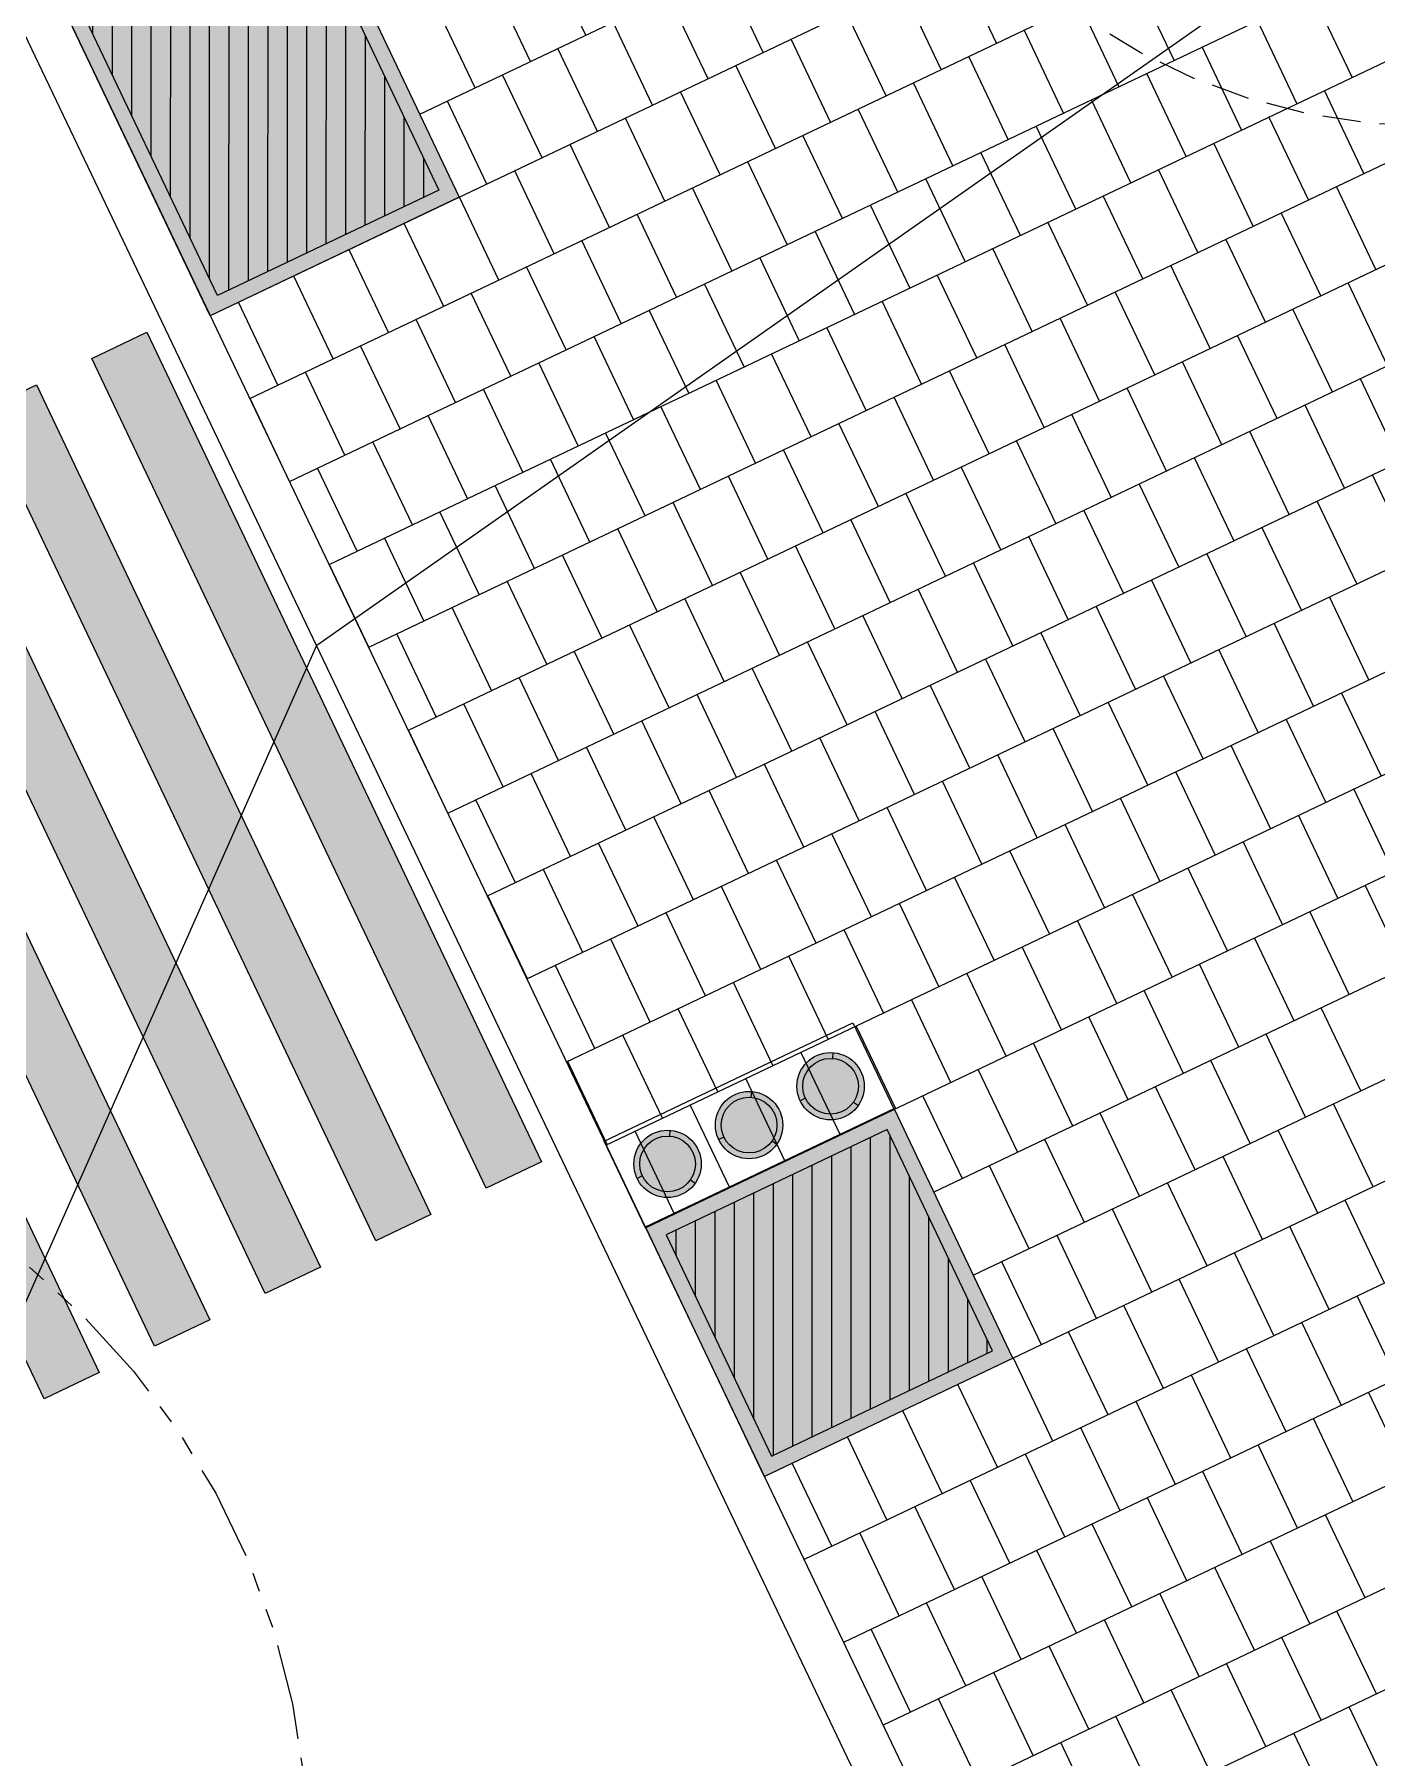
# Model space of a CAD drawing. Header units: metres. Extents: x 678805 to 1359287, y 2747329 to 5497370.
# Drawn here: x 679661.39 to 679670.16, y 2748526.67 to 2748537.93 of the extents above; entities that cross this region are included whole.
import ezdxf
from ezdxf.enums import TextEntityAlignment as Align

# ---------------------------------------------------------------- set-up
doc = ezdxf.new("R2010")
doc.units = ezdxf.units.M
for name, pattern in [('XREF_MON_EIT SUPPORT$0$HIDDEN', [0.375, 0.25, -0.125]), ('XREF_MON_EIT SUPPORT$0$LIM ACERAS$0$PHANTOM2', [1.25, 0.625, -0.125, 0.125, -0.125, 0.125, -0.125]), ('XREF_MON_SFT_TREES$0$HIDDEN', [0.375, 0.25, -0.125])]:
    doc.linetypes.add(name, pattern=pattern)
for name, color, linetype in [('00_XREF_MON_HSC_PAVEMENT', 7, 'Continuous'), ('00_XREF_TWQ_BUILDINGS', 7, 'Continuous'), ('00_XREF_TWQ_SFT_TREES', 7, 'Continuous'), ('00_XREF_TWQ_URBAN CONTEXT', 7, 'Continuous'), ('XREF_MON_EIT SUPPORT$0$02-L-Painted line', 254, 'Continuous'), ('XREF_MON_EIT SUPPORT$0$02-L-PINTURA', 253, 'Continuous'), ('XREF_MON_EIT SUPPORT$0$SL_TREE_CANOPY_', 254, 'XREF_MON_EIT SUPPORT$0$HIDDEN'), ('XREF_MON_EIT SUPPORT$0$SL_TREE_TRUNK_', 254, 'Continuous'), ('XREF_MON_EIT SUPPORT$0$SL_Trees_out_of_scope_', 254, 'Continuous'), ('XREF_MON_HSC_FURNITURE$0$02-L-litter bin', 8, 'Continuous'), ('XREF_MON_HSC_PAVEMENT$0$03-TR-Tree Pit_Green', 74, 'Continuous'), ('XREF_MON_SFT_TREES$0$SL_TREE_CANOPY', 251, 'XREF_MON_SFT_TREES$0$HIDDEN'), ('XREF_MON_SFT_TREES$0$SL_TREE_TRUNK', 251, 'Continuous'), ('XREF_MON_URBAN CONTEXT$0$XREF_MON_EIT SUPPORT', 7, 'Continuous')]:
    doc.layers.add(name, color=color, linetype=linetype)
for name, color, linetype, true_color in [('02-L-Waterfeatures 01', 7, 'Continuous', 0x4da6ff), ('XREF_MON_HSC_PAVEMENT$0$03-TR-Tree Pit_White', 7, 'Continuous', 0xfcfcfc), ('XREF_MON_SFT_TREES$0$SL_TREE_ACACIA_NILOTICA', 7, 'Continuous', 0x264d00)]:
    doc.layers.add(name, color=color, linetype=linetype, true_color=true_color)
for name, color, linetype, lineweight in [('XREF_MON_GENERAL_LAYOUT$0$02-L-Level Curves 0.25-0.75m', 33, 'Continuous', 5), ('XREF_MON_GENERAL_LAYOUT$0$02-L-Material Change', 251, 'Continuous', 5), ('XREF_MON_GENERAL_LAYOUT$0$04-BK-Tree Pit', 6, 'Continuous', 5), ('XREF_MON_HSC_PAVEMENT$0$04-BK-Tree Pit', 6, 'Continuous', 5)]:
    doc.layers.add(name, color=color, linetype=linetype, lineweight=lineweight)
doc.layers.add('XREF_MON_HSC_FURNITURE$0$00-AUX', color=2, linetype='Continuous', plot=False)
doc.layers.add('XREF_MON_HSC_PAVEMENT$0$02-L-Joints-Paviment_07_Precast Concrete Blocks 60X40', color=7, linetype='Continuous', lineweight=5, true_color=0x999999)
doc.layers.add('XREF_MON_HSC_PAVEMENT$0$03-TR-Pavement_07_Precast Concrete Blocks 60X40', color=7, linetype='Continuous', lineweight=5, true_color=0x999999)
doc.layers.get('XREF_MON_SFT_TREES$0$SL_TREE_ACACIA_NILOTICA').off()
doc.styles.add('XREF_MON_GENERAL_LAYOUT$0$Standard', font='arial.ttf')

# ---------------------------------------------------------------- blocks, each defined once
blk = doc.blocks.new('*U44')
h = blk.add_hatch(color=256)
h.dxf.hatch_style = 1
h.paths.add_polyline_path([(7.523, 14.549), (7.523, 14.949), (13.523, 14.949), (13.523, 14.549)])
h = blk.add_hatch(color=256)
h.dxf.hatch_style = 1
h.paths.add_polyline_path([(7.523, 13.749), (7.523, 14.149), (13.523, 14.149), (13.523, 13.749)])
h = blk.add_hatch(color=256)
h.dxf.hatch_style = 1
h.paths.add_polyline_path([(7.523, 12.949), (7.523, 13.349), (13.523, 13.349), (13.523, 12.949)])
h = blk.add_hatch(color=256)
h.dxf.hatch_style = 1
h.paths.add_polyline_path([(7.523, 12.149), (7.523, 12.549), (13.523, 12.549), (13.523, 12.149)])
h = blk.add_hatch(color=256)
h.dxf.hatch_style = 1
h.paths.add_polyline_path([(7.523, 11.349), (7.523, 11.749), (13.523, 11.749), (13.523, 11.349)])
h = blk.add_hatch(color=256)
h.dxf.hatch_style = 1
h.paths.add_polyline_path([(7.523, 10.549), (7.523, 10.949), (13.523, 10.949), (13.523, 10.549)])
h = blk.add_hatch(color=256)
h.dxf.hatch_style = 1
h.paths.add_polyline_path([(7.523, 9.749), (7.523, 10.149), (13.523, 10.149), (13.523, 9.749)])
h = blk.add_hatch(color=256)
h.dxf.hatch_style = 1
h.paths.add_polyline_path([(7.523, 8.949), (7.523, 9.349), (13.523, 9.349), (13.523, 8.949)])
h = blk.add_hatch(color=256)
h.dxf.hatch_style = 1
h.paths.add_polyline_path([(7.523, 8.149), (7.523, 8.549), (13.523, 8.549), (13.523, 8.149)])
at = {"layer": 'XREF_MON_EIT SUPPORT$0$02-L-PINTURA'}
for points in [[(7.523, 14.549), (7.523, 14.949), (13.523, 14.949), (13.523, 14.549)], [(7.523, 13.749), (7.523, 14.149), (13.523, 14.149), (13.523, 13.749)], [(7.523, 12.949), (7.523, 13.349), (13.523, 13.349), (13.523, 12.949)], [(7.523, 12.149), (7.523, 12.549), (13.523, 12.549), (13.523, 12.149)], [(7.523, 11.349), (7.523, 11.749), (13.523, 11.749), (13.523, 11.349)], [(7.523, 10.549), (7.523, 10.949), (13.523, 10.949), (13.523, 10.549)], [(7.523, 9.749), (7.523, 10.149), (13.523, 10.149), (13.523, 9.749)], [(7.523, 8.949), (7.523, 9.349), (13.523, 9.349), (13.523, 8.949)], [(7.523, 8.149), (7.523, 8.549), (13.523, 8.549), (13.523, 8.149)]]:
    blk.add_lwpolyline(points, close=True, dxfattribs=at)
blk = doc.blocks.new('XREF_MON_EIT SUPPORT$0$trees_outofboundaries')
at = {"layer": 'XREF_MON_EIT SUPPORT$0$SL_TREE_TRUNK_'}
h = blk.add_hatch(color=256, dxfattribs=at)
h.dxf.hatch_style = 1
edge = h.paths.add_edge_path()
edge.add_arc((0, 0), 0.25, 0, 360)
at = {"layer": 'XREF_MON_EIT SUPPORT$0$SL_TREE_CANOPY_', "linetype": 'XREF_MON_EIT SUPPORT$0$LIM ACERAS$0$PHANTOM2'}
blk.add_circle((0, 0), 5, dxfattribs=at)
at = {"layer": 'XREF_MON_EIT SUPPORT$0$SL_TREE_TRUNK_'}
blk.add_circle((0, 0), 0.25, dxfattribs=at)
blk = doc.blocks.new('XREF_MON_EIT SUPPORT')
at = {"layer": 'XREF_MON_EIT SUPPORT$0$02-L-Painted line', "rotation": 295.4458425023207}
blk.add_blockref('*U44', (679645.395, 2748536.352), dxfattribs=at)
at = {"layer": 'XREF_MON_EIT SUPPORT$0$SL_Trees_out_of_scope_'}
blk.add_blockref('XREF_MON_EIT SUPPORT$0$trees_outofboundaries', (679658.179, 2748526.017), dxfattribs=at)
blk = doc.blocks.new('XREF_MON_URBAN CONTEXT')
at = {"layer": 'XREF_MON_URBAN CONTEXT$0$XREF_MON_EIT SUPPORT'}
blk.add_blockref('XREF_MON_EIT SUPPORT', (0, 0), dxfattribs=at)
blk = doc.blocks.new('XREF_MON_SFT_TREES$0$Acacia_nilotica')
h = blk.add_hatch()
h.set_pattern_fill('ANSI31', color=256, scale=0.1)
edge = h.paths.add_edge_path()
edge.add_arc((0, 0), 4, 0, 360)
at = {"layer": 'XREF_MON_SFT_TREES$0$SL_TREE_TRUNK'}
h = blk.add_hatch(color=256, dxfattribs=at)
h.dxf.hatch_style = 1
edge = h.paths.add_edge_path()
edge.add_arc((0, 0), 0.25, 0, 360)
at = {"layer": 'XREF_MON_SFT_TREES$0$SL_TREE_CANOPY', "linetype": 'XREF_MON_SFT_TREES$0$HIDDEN'}
blk.add_circle((0, 0), 4, dxfattribs=at)
at = {"layer": 'XREF_MON_SFT_TREES$0$SL_TREE_TRUNK'}
blk.add_circle((0, 0), 0.25, dxfattribs=at)
blk = doc.blocks.new('XREF_MON_SFT_TREES')
at = {"layer": 'XREF_MON_SFT_TREES$0$SL_TREE_ACACIA_NILOTICA', "rotation": 25.44812939262281}
blk.add_blockref('XREF_MON_SFT_TREES$0$Acacia_nilotica', (679670.523, 2748541.325), dxfattribs=at)
blk = doc.blocks.new('XREF_MON_HSC_PAVEMENT$0$ALCORQUE RECTANGULAR')
at = {"layer": 'XREF_MON_HSC_PAVEMENT$0$03-TR-Tree Pit_Green', "ltscale": 0.3}
h = blk.add_hatch(dxfattribs=at)
h.set_pattern_fill('ANSI31', color=256, scale=0.04, angle=-45)
h.set_pattern_definition([(360, (-2068898.16958, 3428624.0145), (3e-17, 0.127), [])])
h.paths.add_polyline_path([(679903.391, 2748647.421), (679902.702, 2748648.869), (679904.689, 2748649.814), (679905.377, 2748648.367)])
at = {"layer": 'XREF_MON_HSC_PAVEMENT$0$03-TR-Tree Pit_White'}
h = blk.add_hatch(color=256, dxfattribs=at)
h.dxf.hatch_style = 1
h.paths.add_polyline_path([(679903.344, 2748647.288), (679902.569, 2748648.916), (679904.736, 2748649.947), (679905.511, 2748648.319)])
blk = doc.blocks.new('XREF_MON_HSC_PAVEMENT$0$Escocell Quadrat')
at = {"layer": 'XREF_MON_HSC_PAVEMENT$0$03-TR-Tree Pit_Green'}
h = blk.add_hatch(dxfattribs=at)
h.set_pattern_fill('ANSI31', color=256, scale=0.04, angle=19.5514)
h.set_pattern_definition([(64.551379247, (-1794786.01457, -2189831.7944), (-0.114677314033, 0.0545720958565), [])])
h.paths.add_polyline_path([(-1.159, 0.359), (-2.759, 0.359), (-2.759, -1.241), (-1.159, -1.241)])
at = {"layer": 'XREF_MON_HSC_PAVEMENT$0$03-TR-Tree Pit_White'}
h = blk.add_hatch(color=256, dxfattribs=at)
h.dxf.hatch_style = 1
h.paths.add_polyline_path([(-2.859, 0.459), (-1.059, 0.459), (-1.059, -1.341), (-2.859, -1.341)])
at = {"ltscale": 0.3}
blk.add_lwpolyline([(-2.759, -1.241), (-1.159, -1.241), (-1.159, 0.359), (-2.759, 0.359)], close=True, dxfattribs=at)
blk = doc.blocks.new('XREF_MON_HSC_PAVEMENT')
at = {"layer": 'XREF_MON_HSC_PAVEMENT$0$02-L-Joints-Paviment_07_Precast Concrete Blocks 60X40'}
for p, q in [((679670.344, 2748531.829), (679670.086, 2748532.37)), ((679669.982, 2748531.657), (679669.725, 2748532.198)), ((679669.621, 2748531.485), (679669.363, 2748532.027)), ((679669.26, 2748531.313), (679669.002, 2748531.855)), ((679668.899, 2748531.141), (679668.641, 2748531.683)), ((679668.538, 2748530.969), (679668.28, 2748531.511)), ((679670.057, 2748531.028), (679669.799, 2748531.57)), ((679669.696, 2748530.856), (679669.438, 2748531.398)), ((679668.176, 2748530.797), (679667.919, 2748531.339)), ((679667.815, 2748530.625), (679667.557, 2748531.167)), ((679669.335, 2748530.684), (679669.077, 2748531.226)), ((679668.974, 2748530.512), (679668.716, 2748531.054)), ((679667.454, 2748530.454), (679667.196, 2748530.995)), ((679670.137, 2748530.401), (679669.879, 2748530.943)), ((679668.612, 2748530.34), (679668.355, 2748530.882)), ((679668.251, 2748530.168), (679667.993, 2748530.71)), ((679669.776, 2748530.229), (679669.518, 2748530.771)), ((679669.414, 2748530.057), (679669.157, 2748530.599)), ((679667.89, 2748529.997), (679667.632, 2748530.538)), ((679669.053, 2748529.886), (679668.795, 2748530.427)), ((679668.692, 2748529.714), (679668.434, 2748530.255)), ((679670.212, 2748529.772), (679669.954, 2748530.314)), ((679669.85, 2748529.6), (679669.593, 2748530.142)), ((679668.331, 2748529.542), (679668.073, 2748530.084)), ((679667.97, 2748529.37), (679667.712, 2748529.912)), ((679669.489, 2748529.429), (679669.231, 2748529.97)), ((679669.128, 2748529.257), (679668.87, 2748529.798)), ((679670.291, 2748529.146), (679670.033, 2748529.688)), ((679668.767, 2748529.085), (679668.509, 2748529.627)), ((679668.406, 2748528.913), (679668.148, 2748529.455)), ((679669.93, 2748528.974), (679669.672, 2748529.516)), ((679669.569, 2748528.802), (679669.311, 2748529.344)), ((679668.044, 2748528.741), (679667.787, 2748529.283)), ((679667.683, 2748528.57), (679667.425, 2748529.111)), ((679669.208, 2748528.63), (679668.95, 2748529.172)), ((679668.847, 2748528.458), (679668.589, 2748529)), ((679670.366, 2748528.517), (679670.108, 2748529.059)), ((679667.322, 2748528.398), (679667.064, 2748528.939)), ((679670.005, 2748528.345), (679669.747, 2748528.887)), ((679666.961, 2748528.226), (679666.703, 2748528.768)), ((679668.485, 2748528.286), (679668.228, 2748528.828)), ((679668.124, 2748528.115), (679667.866, 2748528.656)), ((679669.644, 2748528.173), (679669.386, 2748528.715)), ((679666.6, 2748528.054), (679666.342, 2748528.596)), ((679669.282, 2748528.001), (679669.025, 2748528.543)), ((679667.763, 2748527.943), (679667.505, 2748528.485)), ((679667.402, 2748527.771), (679667.144, 2748528.313)), ((679668.921, 2748527.829), (679668.663, 2748528.371)), ((679668.56, 2748527.658), (679668.302, 2748528.199)), ((679670.085, 2748527.718), (679669.827, 2748528.26)), ((679667.04, 2748527.599), (679666.783, 2748528.141)), ((679669.723, 2748527.547), (679669.466, 2748528.088)), ((679668.199, 2748527.486), (679667.941, 2748528.027)), ((679669.362, 2748527.375), (679669.104, 2748527.916)), ((679667.838, 2748527.314), (679667.58, 2748527.856)), ((679667.477, 2748527.142), (679667.219, 2748527.684)), ((679669.001, 2748527.203), (679668.743, 2748527.745)), ((679668.64, 2748527.031), (679668.382, 2748527.573)), ((679670.159, 2748527.09), (679669.901, 2748527.631)), ((679667.115, 2748526.97), (679666.858, 2748527.512)), ((679669.798, 2748526.918), (679669.54, 2748527.459)), ((679668.279, 2748526.859), (679668.021, 2748527.401)), ((679667.917, 2748526.687), (679667.66, 2748527.229)), ((679669.437, 2748526.746), (679669.179, 2748527.288)), ((679669.076, 2748526.574), (679668.818, 2748527.116)), ((679667.556, 2748526.515), (679667.298, 2748527.057)), ((679670.239, 2748526.463), (679669.981, 2748527.005)), ((679668.715, 2748526.402), (679668.457, 2748526.944)), ((679668.353, 2748526.23), (679668.096, 2748526.772)), ((679669.878, 2748526.291), (679669.62, 2748526.833))]:
    blk.add_line(p, q, dxfattribs=at)
for points in [[(679664.993, 2748537.921), (679664.735, 2748538.463)], [(679666.153, 2748537.808), (679665.895, 2748538.35)], [(679667.677, 2748537.869), (679667.419, 2748538.411)], [(679664.631, 2748537.749), (679664.374, 2748538.291)], [(679667.316, 2748537.697), (679667.058, 2748538.239)], [(679668.837, 2748537.757), (679668.579, 2748538.299)], [(679664.27, 2748537.577), (679664.012, 2748538.119)], [(679665.792, 2748537.636), (679665.534, 2748538.178)], [(679668.476, 2748537.585), (679668.218, 2748538.127)], [(679670, 2748537.646), (679669.742, 2748538.188)], [(679665.43, 2748537.465), (679665.173, 2748538.006)], [(679666.955, 2748537.525), (679666.697, 2748538.067)], [(679669.639, 2748537.474), (679669.381, 2748538.016)], [(679666.593, 2748537.354), (679666.336, 2748537.895)], [(679668.115, 2748537.413), (679667.857, 2748537.955)], [(679665.069, 2748537.293), (679664.811, 2748537.835)], [(679667.753, 2748537.241), (679667.496, 2748537.783)], [(679669.278, 2748537.302), (679669.02, 2748537.844)], [(679664.708, 2748537.121), (679664.45, 2748537.663)], [(679666.232, 2748537.182), (679665.974, 2748537.723)], [(679668.916, 2748537.13), (679668.659, 2748537.672)], [(679665.871, 2748537.01), (679665.613, 2748537.552)], [(679667.392, 2748537.069), (679667.134, 2748537.611)], [(679670.076, 2748537.018), (679669.819, 2748537.559)], [(679664.347, 2748536.949), (679664.089, 2748537.491)], [(679667.031, 2748536.897), (679666.773, 2748537.439)], [(679668.555, 2748536.958), (679668.297, 2748537.5)], [(679665.51, 2748536.838), (679665.252, 2748537.38)], [(679668.194, 2748536.786), (679667.936, 2748537.328)], [(679669.715, 2748536.846), (679669.457, 2748537.388)], [(679665.149, 2748536.666), (679664.891, 2748537.208)], [(679666.67, 2748536.725), (679666.412, 2748537.267)], [(679669.354, 2748536.674), (679669.096, 2748537.216)], [(679666.309, 2748536.554), (679666.051, 2748537.095)], [(679667.833, 2748536.614), (679667.575, 2748537.156)], [(679664.787, 2748536.494), (679664.53, 2748537.036)], [(679667.472, 2748536.443), (679667.214, 2748536.984)], [(679668.993, 2748536.502), (679668.735, 2748537.044)], [(679664.426, 2748536.322), (679664.168, 2748536.864)], [(679665.947, 2748536.382), (679665.69, 2748536.924)], [(679668.632, 2748536.33), (679668.374, 2748536.872)], [(679670.156, 2748536.391), (679669.898, 2748536.933)], [(679665.586, 2748536.21), (679665.328, 2748536.752)], [(679667.11, 2748536.271), (679666.853, 2748536.812)], [(679669.795, 2748536.219), (679669.537, 2748536.761)], [(679664.065, 2748536.15), (679663.807, 2748536.692)], [(679666.749, 2748536.099), (679666.491, 2748536.641)], [(679668.271, 2748536.158), (679668.013, 2748536.7)], [(679665.225, 2748536.038), (679664.967, 2748536.58)], [(679667.909, 2748535.986), (679667.652, 2748536.528)], [(679669.434, 2748536.047), (679669.176, 2748536.589)], [(679663.704, 2748535.979), (679663.446, 2748536.52)], [(679666.388, 2748535.927), (679666.13, 2748536.469)], [(679669.072, 2748535.875), (679668.815, 2748536.417)], [(679663.343, 2748535.807), (679663.085, 2748536.348)], [(679664.864, 2748535.866), (679664.606, 2748536.408)], [(679667.548, 2748535.814), (679667.29, 2748536.356)], [(679670.232, 2748535.763), (679669.975, 2748536.305)], [(679664.503, 2748535.694), (679664.245, 2748536.236)], [(679666.027, 2748535.755), (679665.769, 2748536.297)], [(679668.711, 2748535.703), (679668.453, 2748536.245)], [(679662.981, 2748535.635), (679662.724, 2748536.177)], [(679665.666, 2748535.583), (679665.408, 2748536.125)], [(679667.187, 2748535.643), (679666.929, 2748536.184)], [(679669.871, 2748535.591), (679669.613, 2748536.133)], [(679664.141, 2748535.522), (679663.884, 2748536.064)], [(679666.826, 2748535.471), (679666.568, 2748536.013)], [(679668.35, 2748535.532), (679668.092, 2748536.073)], [(679663.78, 2748535.35), (679663.522, 2748535.892)], [(679665.305, 2748535.411), (679665.047, 2748535.953)], [(679667.989, 2748535.36), (679667.731, 2748535.902)], [(679669.51, 2748535.419), (679669.252, 2748535.961)], [(679664.943, 2748535.239), (679664.686, 2748535.781)], [(679666.465, 2748535.299), (679666.207, 2748535.841)], [(679669.149, 2748535.247), (679668.891, 2748535.789)], [(679663.419, 2748535.179), (679663.161, 2748535.72)], [(679666.103, 2748535.127), (679665.846, 2748535.669)], [(679667.628, 2748535.188), (679667.37, 2748535.73)], [(679670.312, 2748535.136), (679670.054, 2748535.678)], [(679663.058, 2748535.007), (679662.8, 2748535.549)], [(679664.582, 2748535.068), (679664.324, 2748535.609)], [(679667.266, 2748535.016), (679667.009, 2748535.558)], [(679668.788, 2748535.075), (679668.53, 2748535.617)], [(679664.221, 2748534.896), (679663.963, 2748535.437)], [(679665.742, 2748534.955), (679665.484, 2748535.497)], [(679668.426, 2748534.904), (679668.169, 2748535.445)], [(679669.951, 2748534.964), (679669.693, 2748535.506)], [(679665.381, 2748534.783), (679665.123, 2748535.325)], [(679666.905, 2748534.844), (679666.647, 2748535.386)], [(679669.589, 2748534.792), (679669.332, 2748535.334)], [(679663.86, 2748534.724), (679663.602, 2748535.266)], [(679666.544, 2748534.672), (679666.286, 2748535.214)], [(679668.065, 2748534.732), (679667.807, 2748535.273)], [(679663.499, 2748534.552), (679663.241, 2748535.094)], [(679665.02, 2748534.611), (679664.762, 2748535.153)], [(679667.704, 2748534.56), (679667.446, 2748535.102)], [(679669.228, 2748534.621), (679668.97, 2748535.162)], [(679664.659, 2748534.439), (679664.401, 2748534.981)], [(679666.183, 2748534.5), (679665.925, 2748535.042)], [(679668.867, 2748534.449), (679668.609, 2748534.991)], [(679670.391, 2748534.51), (679670.134, 2748535.051)], [(679665.822, 2748534.328), (679665.564, 2748534.87)], [(679667.343, 2748534.388), (679667.085, 2748534.93)], [(679670.03, 2748534.338), (679669.772, 2748534.879)], [(679664.297, 2748534.268), (679664.04, 2748534.809)], [(679666.982, 2748534.216), (679666.724, 2748534.758)], [(679668.506, 2748534.277), (679668.248, 2748534.819)], [(679663.936, 2748534.096), (679663.678, 2748534.638)], [(679665.46, 2748534.157), (679665.203, 2748534.698)], [(679668.145, 2748534.105), (679667.887, 2748534.647)], [(679669.669, 2748534.166), (679669.411, 2748534.708)], [(679665.099, 2748533.985), (679664.841, 2748534.526)], [(679666.62, 2748534.044), (679666.363, 2748534.586)], [(679669.308, 2748533.994), (679669.05, 2748534.536)], [(679663.575, 2748533.924), (679663.317, 2748534.466)], [(679666.259, 2748533.872), (679666.001, 2748534.414)], [(679667.784, 2748533.933), (679667.526, 2748534.475)], [(679664.738, 2748533.813), (679664.48, 2748534.355)], [(679667.422, 2748533.761), (679667.165, 2748534.303)], [(679668.947, 2748533.822), (679668.689, 2748534.364)], [(679664.377, 2748533.641), (679664.119, 2748534.183)], [(679665.898, 2748533.7), (679665.64, 2748534.242)], [(679668.585, 2748533.65), (679668.328, 2748534.192)], [(679670.11, 2748533.711), (679669.852, 2748534.253)], [(679665.537, 2748533.529), (679665.279, 2748534.07)], [(679667.061, 2748533.589), (679666.803, 2748534.131)], [(679669.748, 2748533.539), (679669.491, 2748534.081)], [(679664.016, 2748533.469), (679663.758, 2748534.011)], [(679666.7, 2748533.417), (679666.442, 2748533.959)], [(679668.224, 2748533.478), (679667.966, 2748534.02)], [(679665.176, 2748533.357), (679664.918, 2748533.898)], [(679667.863, 2748533.306), (679667.605, 2748533.848)], [(679669.387, 2748533.367), (679669.129, 2748533.909)], [(679664.815, 2748533.185), (679664.557, 2748533.727)], [(679666.339, 2748533.246), (679666.081, 2748533.787)], [(679669.026, 2748533.195), (679668.768, 2748533.737)], [(679665.978, 2748533.074), (679665.72, 2748533.616)], [(679667.502, 2748533.135), (679667.244, 2748533.676)], [(679670.189, 2748533.084), (679669.931, 2748533.626)], [(679664.453, 2748533.013), (679664.196, 2748533.555)], [(679667.141, 2748532.963), (679666.883, 2748533.504)], [(679668.665, 2748533.024), (679668.407, 2748533.565)], [(679664.092, 2748532.841), (679663.834, 2748533.383)], [(679665.616, 2748532.902), (679665.359, 2748533.444)], [(679668.304, 2748532.852), (679668.046, 2748533.393)], [(679669.828, 2748532.913), (679669.57, 2748533.454)], [(679665.255, 2748532.73), (679664.997, 2748533.272)], [(679666.779, 2748532.791), (679666.522, 2748533.333)], [(679669.467, 2748532.741), (679669.209, 2748533.282)], [(679666.418, 2748532.619), (679666.16, 2748533.161)], [(679667.942, 2748532.68), (679667.685, 2748533.222)], [(679664.894, 2748532.558), (679664.636, 2748533.1)], [(679667.581, 2748532.508), (679667.323, 2748533.05)], [(679669.106, 2748532.569), (679668.848, 2748533.111)], [(679664.533, 2748532.386), (679664.275, 2748532.928)], [(679666.057, 2748532.447), (679665.799, 2748532.989)], [(679668.744, 2748532.397), (679668.486, 2748532.939)], [(679670.269, 2748532.458), (679670.011, 2748533)], [(679665.696, 2748532.275), (679665.438, 2748532.817)], [(679667.22, 2748532.336), (679666.962, 2748532.878)], [(679669.907, 2748532.286), (679669.65, 2748532.828)], [(679666.859, 2748532.164), (679666.601, 2748532.706)], [(679668.383, 2748532.225), (679668.125, 2748532.767)], [(679665.335, 2748532.103), (679665.077, 2748532.645)], [(679668.022, 2748532.053), (679667.764, 2748532.595)], [(679669.546, 2748532.114), (679669.288, 2748532.656)], [(679666.498, 2748531.992), (679666.24, 2748532.534)], [(679669.185, 2748531.942), (679668.927, 2748532.484)], [(679664.973, 2748531.931), (679664.716, 2748532.473)], [(679666.137, 2748531.82), (679665.879, 2748532.362)], [(679667.661, 2748531.881), (679667.403, 2748532.423)], [(679664.612, 2748531.76), (679664.354, 2748532.301)], [(679667.3, 2748531.709), (679667.042, 2748532.251)], [(679668.824, 2748531.77), (679668.566, 2748532.312)], [(679665.775, 2748531.649), (679665.518, 2748532.19)], [(679668.463, 2748531.598), (679668.205, 2748532.14)], [(679666.938, 2748531.538), (679666.681, 2748532.079)], [(679665.414, 2748531.477), (679665.156, 2748532.018)], [(679668.101, 2748531.426), (679667.844, 2748531.968)], [(679665.053, 2748531.305), (679664.795, 2748531.847)], [(679666.577, 2748531.366), (679666.319, 2748531.907)], [(679666.216, 2748531.194), (679665.958, 2748531.736)], [(679667.74, 2748531.255), (679667.482, 2748531.796)], [(679667.379, 2748531.083), (679667.121, 2748531.625)], [(679665.855, 2748531.022), (679665.597, 2748531.564)], [(679665.494, 2748530.85), (679665.236, 2748531.392)], [(679667.018, 2748530.911), (679666.76, 2748531.453)], [(679666.657, 2748530.739), (679666.399, 2748531.281)], [(679665.132, 2748530.678), (679664.875, 2748531.22)], [(679666.295, 2748530.567), (679666.038, 2748531.109)], [(679665.934, 2748530.395), (679665.676, 2748530.937)], [(679665.573, 2748530.223), (679665.315, 2748530.765)]]:
    blk.add_lwpolyline(points, dxfattribs=at)
at = {"layer": 'XREF_MON_HSC_PAVEMENT$0$03-TR-Pavement_07_Precast Concrete Blocks 60X40'}
for p, q in [((679664.351, 2748532.3), (679775.943, 2748585.402)), ((679664.609, 2748531.758), (679776.133, 2748584.828)), ((679664.867, 2748531.216), (679776.322, 2748584.254)), ((679665.125, 2748530.674), (679776.512, 2748583.68)), ((679665.382, 2748530.133), (679776.702, 2748583.105)), ((679662.541, 2748536.09), (679685.717, 2748547.118)), ((679662.799, 2748535.548), (679686.036, 2748546.606)), ((679663.058, 2748535.007), (679686.355, 2748546.093)), ((679663.316, 2748534.465), (679686.674, 2748545.58)), ((679663.575, 2748533.924), (679686.993, 2748545.068)), ((679663.834, 2748533.382), (679687.313, 2748544.555)), ((679664.092, 2748532.841), (679687.632, 2748544.043)), ((679663.908, 2748537.405), (679670.051, 2748540.328)), ((679673.416, 2748533.291), (679667.268, 2748530.365)), ((679673.674, 2748532.749), (679667.526, 2748529.823)), ((679673.932, 2748532.207), (679666.161, 2748528.509)), ((679675.273, 2748532.181), (679666.419, 2748527.968)), ((679675.531, 2748531.639), (679666.678, 2748527.426)), ((679675.789, 2748531.097), (679666.937, 2748526.885)), ((679676.047, 2748530.556), (679667.195, 2748526.343)), ((679676.304, 2748530.014), (679667.454, 2748525.802))]:
    blk.add_line(p, q, dxfattribs=at)
at = {"layer": 'XREF_MON_HSC_PAVEMENT$0$04-BK-Tree Pit'}
for name, p, rotation in [('XREF_MON_HSC_PAVEMENT$0$ALCORQUE RECTANGULAR', (3428311.454, 2068633.519), 90), ('XREF_MON_HSC_PAVEMENT$0$Escocell Quadrat', (679668.164, 2748530.948), 25.44862075299672)]:
    blk.add_blockref(name, p, dxfattribs=dict(at, rotation=rotation))
blk = doc.blocks.new('XREF_MON_HSC_FURNITURE$0$3 concrete recycling bins')
at = {"true_color": 0xfcfcfc}
h = blk.add_hatch(color=7, dxfattribs=at)
h.dxf.hatch_style = 1
edge = h.paths.add_edge_path()
edge.add_arc((-0.59, 0), 0.22, 0, 360)
h = blk.add_hatch(color=7, dxfattribs=at)
h.dxf.hatch_style = 1
edge = h.paths.add_edge_path()
edge.add_arc((0, 0), 0.22, 0, 360)
h = blk.add_hatch(color=7, dxfattribs=at)
h.dxf.hatch_style = 1
edge = h.paths.add_edge_path()
edge.add_arc((0.59, 0), 0.22, 0, 360)
for points in [[(-0.499, 0.158), (-0.48, 0.191)], [(0.091, 0.158), (0.11, 0.191)], [(0.681, 0.158), (0.7, 0.191)], [(-0.773, 0), (-0.81, 0)], [(-0.182, 0), (-0.22, 0)], [(0.408, 0), (0.37, 0)], [(-0.499, -0.158), (-0.48, -0.191)], [(0.091, -0.158), (0.11, -0.191)], [(0.681, -0.158), (0.7, -0.191)]]:
    blk.add_lwpolyline(points)
for centre, radius in [((-0.59, 0), 0.22), ((-0.59, 0), 0.182), ((0, 0), 0.22), ((0, 0), 0.182), ((0.59, 0), 0.22), ((0.59, 0), 0.182)]:
    blk.add_circle(centre, radius)
at = {"layer": 'XREF_MON_HSC_FURNITURE$0$00-AUX'}
blk.add_lwpolyline([(-0.9, 0.311), (0.9, 0.311), (0.9, -0.311), (-0.9, -0.311)], close=True, dxfattribs=at)
blk = doc.blocks.new('XREF_MON_HSC_FURNITURE')
at = {"layer": 'XREF_MON_HSC_FURNITURE$0$02-L-litter bin', "rotation": 25.45070387122793}
blk.add_blockref('XREF_MON_HSC_FURNITURE$0$3 concrete recycling bins', (679666.06, 2748530.804), dxfattribs=at)
blk = doc.blocks.new('XREF_MON_GENERAL_LAYOUT$0$ALCORQUE RECTANGULAR')
blk.add_lwpolyline([(679903.391, 2748647.421), (679902.702, 2748648.868), (679904.689, 2748649.814), (679905.378, 2748648.366)], close=True)
at = {"layer": 'XREF_MON_GENERAL_LAYOUT$0$02-L-Material Change'}
blk.add_lwpolyline([(679903.344, 2748647.288), (679902.569, 2748648.916), (679904.736, 2748649.947), (679905.511, 2748648.319)], close=True, dxfattribs=at)
blk = doc.blocks.new('XREF_MON_GENERAL_LAYOUT$0$Escocell Quadrat')
at = {"ltscale": 0.3}
blk.add_lwpolyline([(-2.759, -1.241), (-1.159, -1.241), (-1.159, 0.359), (-2.759, 0.359)], close=True, dxfattribs=at)
at = {"layer": 'XREF_MON_GENERAL_LAYOUT$0$02-L-Material Change', "ltscale": 0.3}
blk.add_lwpolyline([(-2.859, -1.341), (-1.059, -1.341), (-1.059, 0.459), (-2.859, 0.459)], close=True, dxfattribs=at)
blk = doc.blocks.new('XREF_MON_GENERAL_LAYOUT')
at = {"layer": 'XREF_MON_GENERAL_LAYOUT$0$02-L-Level Curves 0.25-0.75m', "ltscale": 0.3}
for points in [[(679663.236, 2748533.938), (679759.785, 2748601.595), (679760.009, 2748617.676)], [(679657.331, 2748520.62), (679663.236, 2748533.938)]]:
    blk.add_lwpolyline(points, dxfattribs=at)
at = {"layer": 'XREF_MON_GENERAL_LAYOUT$0$02-L-Material Change'}
blk.add_line((679667.595, 2748524.804), (679599.165, 2748668.107), dxfattribs=at)
at = {"layer": 'XREF_MON_GENERAL_LAYOUT$0$02-L-Material Change', "ltscale": 0.3}
blk.add_line((679667.86, 2748524.952), (679599.52, 2748668.055), dxfattribs=at)
at = {"layer": 'XREF_MON_GENERAL_LAYOUT$0$04-BK-Tree Pit'}
for name, p, rotation in [('XREF_MON_GENERAL_LAYOUT$0$ALCORQUE RECTANGULAR', (3428311.454, 2068633.519), 90), ('XREF_MON_GENERAL_LAYOUT$0$Escocell Quadrat', (679668.164, 2748530.948), 25.44862075299672)]:
    blk.add_blockref(name, p, dxfattribs=dict(at, rotation=rotation))
at = {"style": 'XREF_MON_GENERAL_LAYOUT$0$Standard'}
for tag, rotation, p in [('604,00', 330.2643, (679905.77, 2748776.558)), ('603,00', 330.2643, (679901.861, 2748753.477)), ('600,00', 133.826, (679944.597, 2748745.153)), ('602,00', 330.2643, (679883.319, 2748738.727)), ('601,00', 117.8906, (679920.972, 2748732.87)), ('601,00', 330.2643, (679864.777, 2748723.976)), ('600,00', 40.8833, (679777.405, 2748705.444, 1.17)), ('602,00', 330.2643, (679941.275, 2748705.483)), ('601,00', 40.8833, (679701.798, 2748703.889, 1.17)), ('598,00', 62.091, (679810.267, 2748702.619)), ('600,00', 330.2643, (679877.781, 2748691.131)), ('600,00', 19.5511, (679920.444, 2748685.496)), ('601,00', 330.2643, (679934.813, 2748683.804)), ('599,00', 330.2643, (679854.567, 2748679.061)), ('600,00', 88.3928, (679743.913, 2748675.572)), ('599,00', 20.6086, (679924.26, 2748675.216)), ('601,00', 88.3928, (679728.035, 2748671.318, -2)), ('602,00', 88.3928, (679711.826, 2748665.966, -1)), ('603,00', 88.3928, (679695.615, 2748660.611)), ('599,00', 40.8833, (679788.807, 2748655.829, 1.17)), ('601,00', 40.8833, (679627.612, 2748644.603, 1.17)), ('603,00', 41.7058, (679702.499, 2748628.484, 1.17)), ('600,00', 40.8833, (679645.925, 2748597.926, 1.17)), ('599,00', 34.2277, (679673.574, 2748555.136, 5.34))]:
    blk.add_attdef(tag, text='', height=1, rotation=rotation, dxfattribs=at).set_placement(p, align=Align.MIDDLE)
at = {"ltscale": 0.3, "style": 'XREF_MON_GENERAL_LAYOUT$0$Standard'}
for tag, rotation, p in [('603,50', 330.2643, (679911.501, 2748760.57)), ('602,50', 330.2643, (679892.865, 2748745.846)), ('600,50', 133.826, (679933.048, 2748738.729)), ('601,50', 330.2643, (679873.581, 2748731.671)), ('601,50', 101.2857, (679909.522, 2748726.945)), ('602,50', 330.2643, (679948.625, 2748713.86)), ('600,50', 39.606, (679743.243, 2748706.971)), ('600,50', 330.2643, (679880.266, 2748702.726)), ('600,50', 17.3537, (679917.615, 2748690.554)), ('599,50', 330.2643, (679867.197, 2748684.716)), ('599,50', 18.8944, (679921.71, 2748680.578)), ('599,50', 39.606, (679778.991, 2748677.241)), ('600,50', 88.3928, (679735.925, 2748673.586)), ('601,50', 88.3928, (679719.906, 2748668.581)), ('602,50', 88.3928, (679703.474, 2748663.452)), ('598,50', 330.2643, (679861.765, 2748662.397)), ('601,50', 39.606, (679610.513, 2748662.061)), ('600,00', 41.7058, (679752.308, 2748637.685)), ('601,00', 41.7058, (679736.044, 2748634.538)), ('599,00', 35.0835, (679763.043, 2748634.415, 1.17)), ('602,00', 41.7058, (679720.174, 2748633.096, 1.17)), ('600,00', 35.0835, (679747.063, 2748629.903, 1.17)), ('601,00', 35.0835, (679731.246, 2748625.239, 1.17)), ('600,50', 39.606, (679636.92, 2748621.339)), ('602,00', 35.0835, (679715.4, 2748620.639, 1.17)), ('599,50', 28.7604, (679659.482, 2748574.323))]:
    blk.add_attdef(tag, text='', height=1, rotation=rotation, dxfattribs=at).set_placement(p, align=Align.MIDDLE)

msp = doc.modelspace()

# ---------------------------------------------------------------- block references
at = {"layer": '00_XREF_MON_HSC_PAVEMENT'}
msp.add_blockref('XREF_MON_HSC_PAVEMENT', (0, 0), dxfattribs=at)
at = {"layer": '00_XREF_TWQ_BUILDINGS'}
msp.add_blockref('XREF_MON_HSC_FURNITURE', (0, 0), dxfattribs=at)
at = {"layer": '00_XREF_TWQ_SFT_TREES'}
msp.add_blockref('XREF_MON_SFT_TREES', (0, 0), dxfattribs=at)
at = {"layer": '00_XREF_TWQ_URBAN CONTEXT'}
msp.add_blockref('XREF_MON_URBAN CONTEXT', (0, 0), dxfattribs=at)
at = {"layer": '02-L-Waterfeatures 01', "color": 18, "true_color": 0x000000}
msp.add_blockref('XREF_MON_GENERAL_LAYOUT', (0, 0), dxfattribs=at)

doc.saveas('drawing.dxf')
